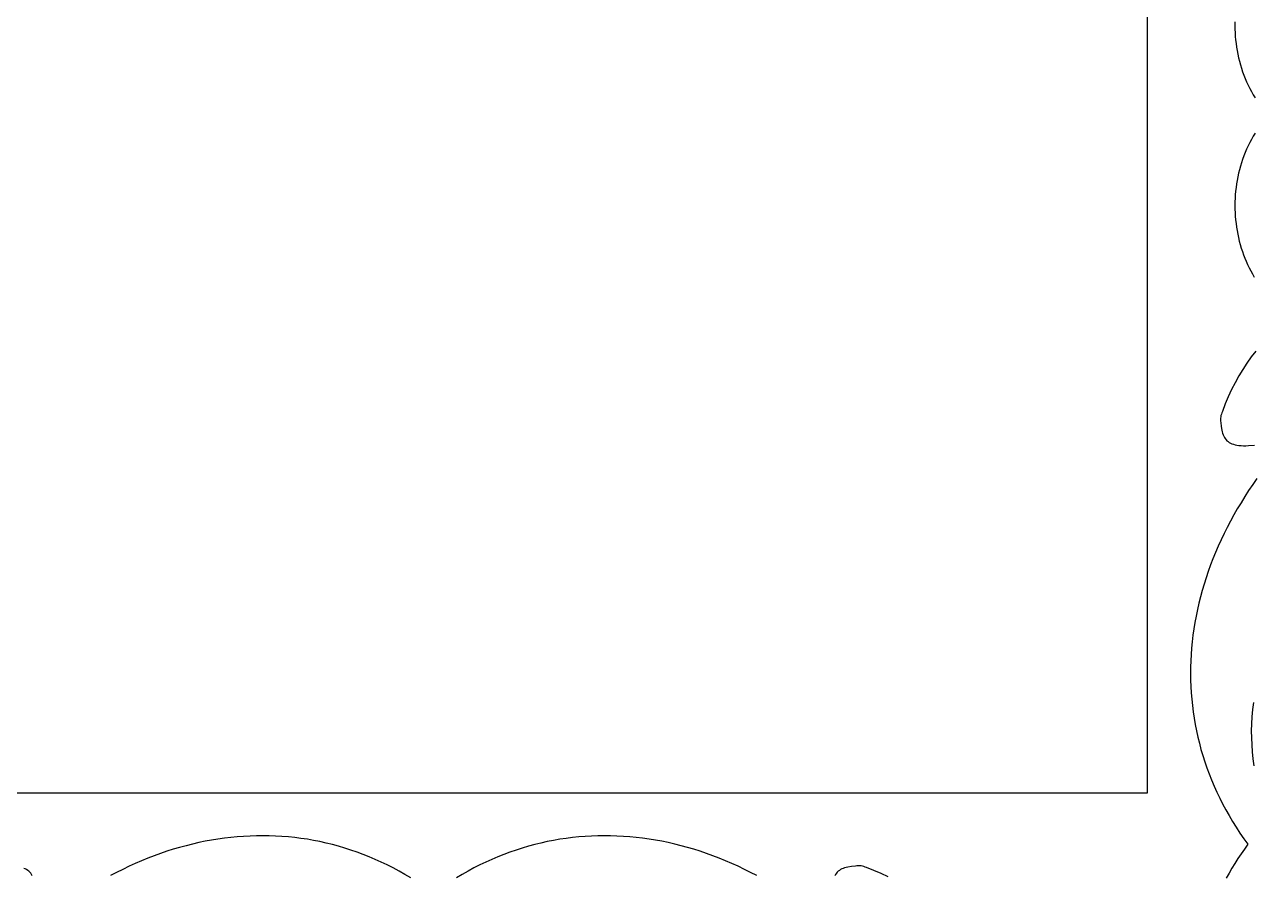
# Model space of a CAD drawing. Extents: x -335 to 335, y -262 to 262.
# Drawn here: x 99.2 to 215, y -140.3 to -60.1 of the extents above; entities that cross this region are included whole.
import ezdxf

# ---------------------------------------------------------------- set-up
doc = ezdxf.new("R2010")
doc.units = 0
doc.layers.add('LAYER_1', color=18, linetype='CONTINUOUS')

msp = doc.modelspace()

# ---------------------------------------------------------------- linework, layer by layer
at = {"layer": 'LAYER_1'}
msp.add_lwpolyline([(-205, 132.5), (-205, -132.5), (205, -132.5), (205, 17.66), (87.14, 132.5)], close=True, dxfattribs=at)
for points in [[(213.24, -59.87), (213.24, -60.21), (213.24, -60.55), (213.25, -60.89), (213.27, -61.23), (213.3, -61.57), (213.34, -61.91), (213.39, -62.24), (213.44, -62.58), (213.51, -62.92), (213.58, -63.25), (213.66, -63.58), (213.75, -63.91), (213.85, -64.24), (213.96, -64.56), (214.07, -64.89), (214.2, -65.2), (214.33, -65.52), (214.48, -65.83), (214.63, -66.14), (214.79, -66.44), (214.96, -66.74), (215.14, -67.03)], [(215.14, -70.35), (214.96, -70.64), (214.79, -70.94), (214.63, -71.24), (214.48, -71.55), (214.33, -71.86), (214.2, -72.18), (214.07, -72.5), (213.96, -72.82), (213.85, -73.14), (213.75, -73.47), (213.66, -73.8), (213.58, -74.13), (213.51, -74.46), (213.44, -74.8), (213.39, -75.14), (213.34, -75.47), (213.3, -75.81), (213.27, -76.15), (213.25, -76.49), (213.24, -76.83), (213.24, -77.18), (213.24, -77.52), (213.25, -77.86), (213.27, -78.19), (213.3, -78.53), (213.34, -78.87), (213.39, -79.21), (213.44, -79.54), (213.5, -79.87), (213.57, -80.2), (213.65, -80.53), (213.74, -80.85), (213.83, -81.18), (213.94, -81.49), (214.05, -81.81), (214.17, -82.12), (214.29, -82.43), (214.43, -82.73), (214.57, -83.03), (214.72, -83.33), (214.88, -83.62), (215.05, -83.91)], [(215.22, -90.88), (214.78, -91.44), (214.37, -92.02), (213.97, -92.61), (213.6, -93.23), (213.25, -93.87), (212.91, -94.52), (212.61, -95.19), (212.32, -95.87), (212.06, -96.57), (212, -96.69), (211.96, -96.82), (211.92, -96.95), (211.9, -97.09), (211.89, -97.22), (211.89, -97.36), (211.89, -97.49), (211.91, -97.62), (211.95, -98), (212, -98.33), (212.04, -98.49), (212.08, -98.63), (212.13, -98.77), (212.18, -98.9), (212.24, -99.02), (212.32, -99.13), (212.4, -99.24), (212.49, -99.33), (212.59, -99.42), (212.7, -99.49), (212.82, -99.56), (212.95, -99.62), (213.1, -99.67), (213.26, -99.71), (213.43, -99.75), (213.62, -99.77), (213.82, -99.79), (214.04, -99.8), (214.27, -99.8), (214.52, -99.79), (215.07, -99.74)], [(215.31, -102.9), (214.91, -103.47), (214.53, -104.03), (214.16, -104.6), (213.81, -105.18), (213.46, -105.75), (213.13, -106.33), (212.81, -106.91), (212.51, -107.5), (212.21, -108.08), (211.93, -108.67), (211.67, -109.26), (211.41, -109.85), (211.17, -110.45), (210.94, -111.04), (210.72, -111.64), (210.52, -112.24), (210.33, -112.84), (210.15, -113.44), (209.99, -114.04), (209.84, -114.64), (209.7, -115.25), (209.58, -115.85), (209.47, -116.45), (209.37, -117.06), (209.28, -117.66), (209.21, -118.27), (209.15, -118.87), (209.11, -119.48), (209.08, -120.08), (209.06, -120.68), (209.05, -121.28), (209.06, -121.89), (209.08, -122.49), (209.12, -123.09), (209.17, -123.69), (209.23, -124.28), (209.3, -124.88), (209.39, -125.47), (209.5, -126.07), (209.61, -126.66), (209.74, -127.25), (209.89, -127.83), (210.04, -128.42), (210.21, -129), (210.4, -129.58), (210.6, -130.16), (210.81, -130.73), (211.04, -131.3), (211.28, -131.87), (211.53, -132.44), (211.8, -133), (212.08, -133.56), (212.38, -134.11), (212.69, -134.66), (213.01, -135.21), (213.35, -135.76), (213.71, -136.3), (214.07, -136.83), (214.45, -137.36), (214.13, -137.81), (213.82, -138.26), (213.52, -138.71), (213.23, -139.16), (212.95, -139.62), (212.68, -140.08), (212.42, -140.55)], [(215.05, -129.98), (214.96, -129.32), (214.89, -128.66), (214.85, -128), (214.82, -127.33), (214.81, -126.67), (214.83, -126), (214.87, -125.34), (214.93, -124.67), (215.01, -124.01)], [(135.59, -140.52), (135.04, -140.19), (134.49, -139.88), (133.93, -139.59), (133.37, -139.3), (132.81, -139.03), (132.25, -138.78), (131.68, -138.54), (131.11, -138.31), (130.53, -138.1), (129.95, -137.9), (129.37, -137.72), (128.79, -137.55), (128.21, -137.39), (127.62, -137.24), (127.03, -137.11), (126.44, -137), (125.85, -136.89), (125.25, -136.8), (124.66, -136.73), (124.06, -136.67), (123.46, -136.62), (122.86, -136.58), (122.26, -136.56), (121.66, -136.55), (121.06, -136.56), (120.45, -136.58), (119.85, -136.61), (119.25, -136.65), (118.64, -136.71), (118.04, -136.78), (117.43, -136.87), (116.83, -136.97), (116.23, -137.08), (115.62, -137.2), (115.02, -137.34), (114.42, -137.49), (113.81, -137.66), (113.21, -137.83), (112.61, -138.02), (112.02, -138.23), (111.42, -138.44), (110.82, -138.67), (110.23, -138.91), (109.64, -139.17), (109.05, -139.43), (108.46, -139.72), (107.87, -140.01), (107.29, -140.31)], [(168.19, -140.31), (167.6, -140.01), (167.02, -139.72), (166.43, -139.43), (165.84, -139.17), (165.25, -138.91), (164.65, -138.67), (164.06, -138.44), (163.46, -138.23), (162.86, -138.02), (162.26, -137.83), (161.66, -137.66), (161.06, -137.49), (160.46, -137.34), (159.85, -137.2), (159.25, -137.08), (158.65, -136.97), (158.04, -136.87), (157.44, -136.78), (156.83, -136.71), (156.23, -136.65), (155.63, -136.61), (155.02, -136.58), (154.42, -136.56), (153.82, -136.55), (153.21, -136.56), (152.61, -136.58), (152.01, -136.62), (151.42, -136.67), (150.82, -136.73), (150.22, -136.8), (149.63, -136.89), (149.03, -137), (148.44, -137.11), (147.85, -137.24), (147.27, -137.39), (146.68, -137.55), (146.1, -137.72), (145.52, -137.9), (144.94, -138.1), (144.37, -138.31), (143.8, -138.54), (143.23, -138.78), (142.66, -139.03), (142.1, -139.3), (141.54, -139.59), (140.99, -139.88), (140.44, -140.19), (139.89, -140.52)], [(99.94, -140.32), (99.87, -140.2), (99.79, -140.09), (99.71, -139.99), (99.61, -139.9), (99.51, -139.82), (99.4, -139.75), (99.28, -139.68), (99.15, -139.63)], [(180.58, -140.42), (179.91, -140.11), (179.23, -139.82), (178.53, -139.56), (178.41, -139.5), (178.28, -139.46), (178.15, -139.43), (178.01, -139.4), (177.88, -139.39), (177.74, -139.39), (177.61, -139.39), (177.48, -139.41), (177.11, -139.45), (176.77, -139.5), (176.61, -139.54), (176.47, -139.58), (176.33, -139.63), (176.2, -139.68), (176.08, -139.75), (175.97, -139.82), (175.86, -139.9), (175.77, -139.99), (175.69, -140.09), (175.61, -140.2), (175.54, -140.32)]]:
    msp.add_lwpolyline(points, dxfattribs=at)

doc.saveas('drawing.dxf')
